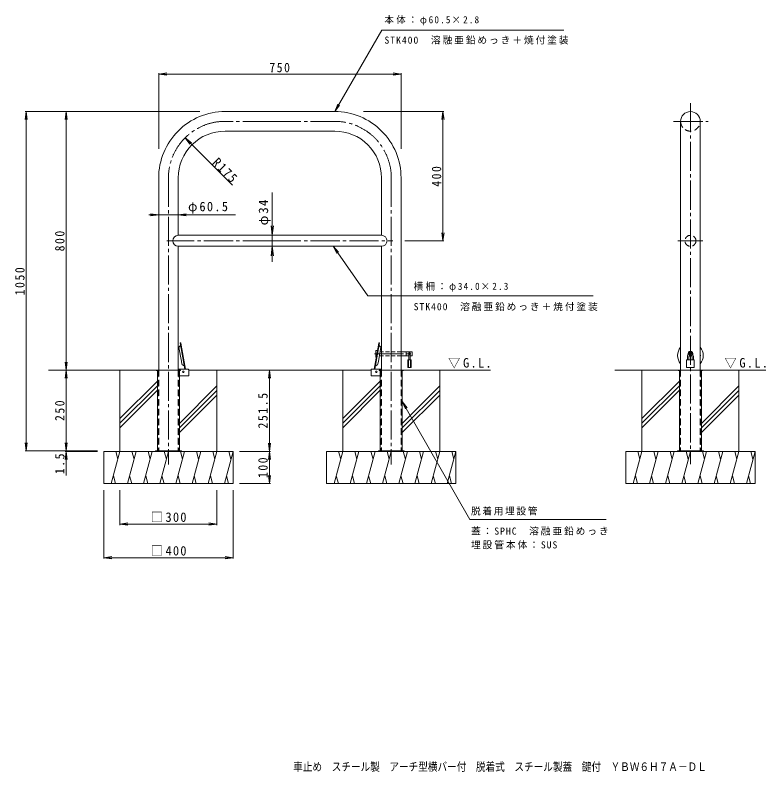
# Model space of a CAD drawing. Units: millimetres at full size, sheet at 1:10; some dimension numbers follow another scale. Extents: x -1780 to 1825, y -1370 to 972.
# Drawn here: x -1780 to 542, y -1370 to 972 of the extents above; entities that cross this region are included whole.
import ezdxf
from ezdxf.enums import TextEntityAlignment as Align

# ---------------------------------------------------------------- set-up
doc = ezdxf.new("R2010")
doc.units = ezdxf.units.MM
doc.header["$LTSCALE"] = 10
for name, pattern in [('CHAIN1', [8, 5, -1, 1, -1]), ('CHAIN2', [12, 9, -1, 1, -1]), ('DASHED1', [1.8, 1.2, -0.6]), ('DASHED2', [3, 2, -1])]:
    doc.linetypes.add(name, pattern=pattern)
for name, color, linetype, lineweight in [('C-0', 4, 'Continuous', 9), ('C-1', 7, 'Continuous', 9), ('C-2', 4, 'Continuous', 9), ('C-3', 3, 'DASHED2', 9), ('C-4', 7, 'Continuous', 9), ('C-5', 7, 'Continuous', 9), ('C-6', 7, 'Continuous', 9), ('C-A', 2, 'Continuous', 9), ('C-E', 6, 'Continuous', 5)]:
    doc.layers.add(name, color=color, linetype=linetype, lineweight=lineweight)
doc.layers.add('F-F_F-Fﾚｲﾔ', color=2, linetype='Continuous')
doc.styles.add('ＭＳ ゴシック', font='')
doc.styles.get('ＭＳ ゴシック').set_extended_font_data('MS Gothic')

msp = doc.modelspace()

# ---------------------------------------------------------------- linework, layer by layer
at = {"layer": 'C-0', "color": 7, "linetype": 'CHAIN2'}
for p, q in [((308.83, 699.74), (308.83, -417.54)), ((-986.38, 643.22), (-1131.13, 643.22)), ((-986.38, 643.22), (-791.63, 643.22)), ((256.94, 643.22), (363.97, 643.22)), ((-1306.13, 468.22), (-1306.13, -418.43)), ((-616.63, 468.22), (-616.63, -418.43)), ((-986.38, 273.47), (-1311.31, 273.47)), ((-986.38, 273.47), (-611.45, 273.47)), ((270.04, 273.47), (347.17, 273.47)), ((-668.49, -76.29), (-549.89, -76.29))]:
    msp.add_line(p, q, dxfattribs=at)
at = {"layer": 'C-0'}
for p, q in [((301.83, -75.45), (301.83, -77.36)), ((315.83, -75.45), (315.83, -77.36)), ((-1343.63, -126.53), (-1343.63, -128.03)), ((-1343.63, -126.53), (-1343.63, -128.03)), ((-1343.63, -126.53), (-1268.63, -126.53)), ((-1343.63, -128.03), (-1340.13, -128.03)), ((-1340.13, -128.03), (-1340.13, -376.53)), ((-1272.13, -128.03), (-1272.13, -376.53)), ((-1268.63, -128.03), (-1272.13, -128.03)), ((-1268.63, -126.53), (-1268.63, -128.03)), ((-654.13, -126.53), (-654.13, -128.03)), ((-654.13, -126.53), (-654.13, -128.03)), ((-654.13, -126.53), (-579.13, -126.53)), ((-654.13, -128.03), (-650.63, -128.03)), ((-650.63, -128.03), (-650.63, -376.53)), ((-582.63, -128.03), (-582.63, -376.53)), ((-579.13, -128.03), (-582.63, -128.03)), ((-579.13, -126.53), (-579.13, -128.03)), ((271.33, -126.53), (271.33, -128.03)), ((271.33, -126.53), (271.33, -128.03)), ((271.33, -126.53), (346.33, -126.53)), ((271.33, -128.03), (274.83, -128.03)), ((274.83, -128.03), (274.83, -376.53)), ((342.83, -128.03), (342.83, -376.53)), ((346.33, -128.03), (342.83, -128.03)), ((346.33, -126.53), (346.33, -128.03))]:
    msp.add_line(p, q, dxfattribs=at)
at = {"layer": 'C-0', "linetype": 'DASHED2'}
for p, q in [((-1338.63, -128.03), (-1338.63, -376.53)), ((-1273.63, -128.03), (-1273.63, -376.53)), ((-649.13, -128.03), (-649.13, -376.53)), ((-584.13, -128.03), (-584.13, -376.53)), ((276.33, -128.03), (276.33, -376.53)), ((341.33, -128.03), (341.33, -376.53))]:
    msp.add_line(p, q, dxfattribs=at)
at = {"layer": 'C-0', "color": 7, "linetype": 'CHAIN2'}
for centre, start, end in [((-1131.13, 468.22), 89.99976, 180), ((-791.63, 468.22), 0, 90.00024)]:
    msp.add_arc(centre, 175, start, end, dxfattribs=at)
at = {"layer": 'C-0'}
for centre, start, end in [((308.83, -75.45), 359.99939, 180.00061), ((308.83, -77.36), 179.99939, 187.6925), ((308.83, -77.36), 229.58139, 310.41597), ((308.83, -77.36), 352.30522, 0.00061)]:
    msp.add_arc(centre, 7, start, end, dxfattribs=at)
at = {"layer": 'C-0', "linetype": 'DASHED2'}
for centre, start, end in [((-1340.13, -128.03), 0, 90), ((-1272.13, -128.03), 90, 180), ((-650.63, -128.03), 0, 90), ((-582.63, -128.03), 90, 180), ((274.83, -128.03), 0, 90), ((342.83, -128.03), 90, 180)]:
    msp.add_arc(centre, 1.5, start, end, dxfattribs=at)
at = {"layer": 'C-1', "color": 3}
for p, q in [((278.58, -21.55), (278.58, -126.53)), ((339.08, -37.04), (339.08, -126.53)), ((-1244.88, -124.23), (-1275.88, -124.23)), ((-1243.38, -143.23), (-1243.38, -125.73)), ((-679.38, -143.23), (-679.38, -125.73)), ((-677.88, -124.23), (-646.88, -124.23)), ((-1244.88, -144.73), (-1272.13, -144.73)), ((-677.88, -144.73), (-650.63, -144.73))]:
    msp.add_line(p, q, dxfattribs=at)
at = {"layer": 'C-1'}
for p, q in [((-1346.13, -376.53), (-1346.13, -378.03)), ((-1266.13, -376.53), (-1346.13, -376.53)), ((-1318.63, -376.53), (-1318.63, -378.03)), ((-1293.63, -376.53), (-1293.63, -378.03)), ((-1266.13, -376.53), (-1266.13, -378.03)), ((-656.63, -376.53), (-656.63, -378.03)), ((-576.63, -376.53), (-656.63, -376.53)), ((-629.13, -376.53), (-629.13, -378.03)), ((-604.13, -376.53), (-604.13, -378.03)), ((-576.63, -376.53), (-576.63, -378.03)), ((268.83, -376.53), (268.83, -378.03)), ((348.83, -376.53), (268.83, -376.53)), ((296.33, -376.53), (296.33, -378.03)), ((321.33, -376.53), (321.33, -378.03)), ((348.83, -376.53), (348.83, -378.03))]:
    msp.add_line(p, q, dxfattribs=at)
at = {"layer": 'C-1', "color": 3}
for centre, start, end in [((-1244.88, -125.73), 0, 90), ((-677.88, -125.73), 90, 180), ((-1244.88, -143.23), 270, 0), ((-677.88, -143.23), 180, 270)]:
    msp.add_arc(centre, 1.5, start, end, dxfattribs=at)
at = {"layer": 'C-2', "color": 3}
for p, q in [((-986.38, 673.47), (-1131.13, 673.47)), ((-986.38, 673.47), (-791.63, 673.47)), ((278.58, 643.22), (278.58, -55.91)), ((339.08, 643.22), (339.08, -55.85)), ((-986.38, 612.97), (-1131.13, 612.97)), ((-986.38, 612.97), (-791.63, 612.97)), ((-1336.38, 468.22), (-1336.38, -126.53)), ((-1275.88, 468.22), (-1275.88, 290.47)), ((-646.88, 468.22), (-646.88, 290.47)), ((-586.38, 468.22), (-586.38, -126.53)), ((-986.38, 290.47), (-1275.88, 290.47)), ((-986.38, 290.47), (-646.88, 290.47)), ((-1275.88, -126.53), (-1275.88, 256.47)), ((-986.38, 256.47), (-1275.88, 256.47)), ((-986.38, 256.47), (-646.88, 256.47)), ((-646.88, 256.47), (-646.88, -126.53))]:
    msp.add_line(p, q, dxfattribs=at)
at = {"layer": 'C-2'}
for p, q in [((-1267.7, -42.19), (-1269.97, -42.59)), ((-1255.57, -124.23), (-1269.97, -42.59)), ((-1267.7, -42.19), (-1266.5, -49)), ((-667.19, -124.23), (-652.8, -42.59)), ((-655.06, -42.19), (-656.26, -49)), ((-655.06, -42.19), (-652.8, -42.59)), ((-1273.52, -56.99), (-1266.04, -99.4)), ((-1272.69, -54.35), (-1268.87, -50.53)), ((-1253.24, -124.23), (-1266.5, -49)), ((-669.53, -124.23), (-656.26, -49)), ((-649.24, -56.99), (-656.72, -99.4)), ((-650.08, -54.35), (-653.89, -50.53)), ((-1264.43, -108.56), (-1266.04, -99.4)), ((-1262.76, -110.75), (-1257.85, -113.04)), ((-660.01, -110.75), (-664.92, -113.04)), ((-658.34, -108.56), (-656.72, -99.4))]:
    msp.add_line(p, q, dxfattribs=at)
at = {"layer": 'C-2', "color": 3, "linetype": 'DASHED2'}
msp.add_circle((308.83, 273.47), 17, dxfattribs=at)
at = {"layer": 'C-2', "color": 3}
for centre, radius, start, end in [((-1131.13, 468.22), 205.25, 89.99977, 180), ((-791.63, 468.22), 205.25, 0, 90.00023), ((308.83, 643.22), 30.25, 0, 180), ((-1131.13, 468.22), 144.75, 89.9998, 180), ((-791.63, 468.22), 144.75, 0, 90.0002), ((-1275.88, 273.47), 17, 90, 270), ((-646.88, 273.47), 17, 270, 90)]:
    msp.add_arc(centre, radius, start, end, dxfattribs=at)
at = {"layer": 'C-2', "color": 3, "linetype": 'DASHED2'}
msp.add_arc((308.83, 643.22), 30.25, 180.00047, 0.00047, dxfattribs=at)
at = {"layer": 'C-2'}
for centre, radius, start, end in [((-1270.57, -56.47), 3, 135.00081, 190.00044), ((-1269.36, -50.03), 0.7, 315.00111, 10.00201), ((-653.4, -50.03), 0.7, 169.99799, 224.99889), ((-652.2, -56.47), 3, 349.99956, 44.99919), ((-1261.47, -108.04), 3, 190.00035, 244.99828), ((-1258.14, -113.68), 0.7, 9.99756, 64.99773), ((-664.62, -113.68), 0.7, 115.00227, 170.00244), ((-661.29, -108.04), 3, 295.00172, 349.99965)]:
    msp.add_arc(centre, radius, start, end, dxfattribs=at)
for major_axis, start_param, end_param in [((39.75, 0), 2.435662, 3.8475233), ((39.75, 0), 5.5772489, 6.9870586), ((30.75, 0), 2.9610315, 3.3221538), ((30.75, 0), 6.1025973, 6.4637734)]:
    msp.add_ellipse((308.83, -81.38), major_axis=major_axis, ratio=0.9945, start_param=start_param, end_param=end_param, dxfattribs=at)
at = {"layer": 'C-3'}
for p, q in [((-1336.38, -126.53), (-1336.38, -376.53)), ((-1275.88, -126.53), (-1275.88, -376.53)), ((-646.88, -126.53), (-646.88, -376.53)), ((-586.38, -126.53), (-586.38, -376.53)), ((278.58, -126.53), (278.58, -376.53)), ((339.08, -126.53), (339.08, -376.53))]:
    msp.add_line(p, q, dxfattribs=at)
at = {"layer": 'C-4'}
for p, q in [((-1336.38, 789.73), (-1311.59, 792.99)), ((-1336.38, 792.73), (-1336.38, 558.14)), ((-1336.38, 789.73), (-1311.59, 786.46)), ((-1336.38, 789.73), (-586.38, 789.73)), ((-586.38, 789.73), (-611.17, 792.99)), ((-586.38, 789.73), (-611.17, 786.46)), ((-586.38, 792.73), (-586.38, 558.14)), ((-1746, 673.47), (-1749.26, 648.69)), ((-1749, 673.47), (-1209.43, 673.47)), ((-1746, 673.47), (-1742.74, 648.69)), ((-1746, 673.47), (-1746, -376.53)), ((-1622.36, 673.47), (-1625.62, 648.69)), ((-1622.36, 673.47), (-1619.1, 648.69)), ((-1622.36, 673.47), (-1622.36, -126.53)), ((-453.83, 673.47), (-702.57, 673.47)), ((-456.83, 673.47), (-460.09, 648.69)), ((-456.83, 673.47), (-453.56, 648.69)), ((-456.83, 273.47), (-456.83, 673.47)), ((-1254.84, 592.01), (-1239.62, 572.17)), ((-984.79, 423.05), (-984.79, 208.42)), ((-1098.78, 354.11), (-1366.84, 354.11)), ((-1336.38, 354.11), (-1361.17, 357.37)), ((-1336.38, 354.11), (-1361.17, 350.85)), ((-1336.38, 354.11), (-1336.38, 352.31)), ((-1275.88, 354.11), (-1251.1, 357.37)), ((-1275.88, 354.11), (-1275.88, 352.31)), ((-1275.88, 354.11), (-1251.1, 350.85)), ((-984.79, 290.47), (-988.7, 320.22)), ((-984.79, 290.47), (-980.87, 320.22)), ((-984.79, 290.47), (-981.79, 290.47)), ((-456.83, 273.47), (-460.09, 298.26)), ((-456.83, 273.47), (-453.56, 298.26)), ((-453.83, 273.47), (-575.02, 273.47)), ((-984.79, 256.47), (-988.7, 226.73)), ((-984.79, 256.47), (-981.79, 256.47)), ((-984.79, 256.47), (-980.87, 226.73)), ((-1622.36, -126.53), (-1625.62, -101.74)), ((-1622.36, -126.53), (-1619.1, -101.74)), ((-1622.36, -126.53), (-1625.62, -151.31)), ((-1622.36, -126.53), (-1622.36, -378.03)), ((-1622.36, -126.53), (-1619.1, -151.31)), ((-993.73, -126.53), (-997, -151.32)), ((-993.73, -378.03), (-993.73, -126.53)), ((-993.73, -126.53), (-990.47, -151.32)), ((-1746, -376.53), (-1749.26, -351.74)), ((-1746, -376.53), (-1742.74, -351.74)), ((-1622.36, -376.53), (-1625.62, -351.74)), ((-1622.36, -376.53), (-1625.62, -351.74)), ((-1622.36, -376.53), (-1619.1, -351.74)), ((-1622.36, -376.53), (-1619.1, -351.74)), ((-993.73, -378.03), (-997, -353.24)), ((-993.73, -378.03), (-990.47, -353.24)), ((-1749, -376.53), (-1526.13, -376.53)), ((-1622.36, -378.03), (-1625.62, -402.81)), ((-1625.36, -378.03), (-1526.13, -378.03)), ((-1622.36, -378.03), (-1619.1, -402.81)), ((-1622.36, -378.03), (-1622.36, -452.98)), ((-990.73, -378.03), (-1086.13, -378.03)), ((-993.73, -378.03), (-997, -402.81)), ((-993.73, -478.03), (-993.73, -378.03)), ((-993.73, -378.03), (-990.47, -402.81)), ((-993.73, -478.03), (-997, -453.24)), ((-993.73, -478.03), (-990.47, -453.24)), ((-990.73, -478.03), (-1086.13, -478.03)), ((-1506.13, -710.13), (-1506.13, -498.03)), ((-1456.13, -606.02), (-1456.13, -498.03)), ((-1156.13, -606.02), (-1156.13, -498.03)), ((-1106.13, -710.13), (-1106.13, -498.03)), ((-1456.13, -603.02), (-1431.34, -599.76)), ((-1456.13, -603.02), (-1156.13, -603.02)), ((-1456.13, -603.02), (-1431.34, -606.28)), ((-1156.13, -603.02), (-1180.92, -599.76)), ((-1156.13, -603.02), (-1180.92, -606.28)), ((-1506.13, -707.13), (-1481.34, -703.87)), ((-1506.13, -707.13), (-1106.13, -707.13)), ((-1506.13, -707.13), (-1481.34, -710.39)), ((-1106.13, -707.13), (-1130.92, -703.87)), ((-1106.13, -707.13), (-1130.92, -710.39))]:
    msp.add_line(p, q, dxfattribs=at)
msp.add_lwpolyline([(-1108.39, 445.46), (-1254.84, 592.01), (-1235, 576.79)], dxfattribs=at)
at = {"layer": 'C-5'}
for p, q in [((-791.63, 673.47), (-646.19, 925.39)), ((-646.19, 925.39), (-82.82, 925.4)), ((-791.63, 673.47), (-782.07, 696.57)), ((-791.63, 673.47), (-776.41, 693.31)), ((-796.72, 256.47), (-779.87, 238)), ((-796.72, 256.47), (-785.23, 234.27)), ((-796.72, 256.47), (-689.64, 102.74)), ((7.58, 102.74), (-689.64, 102.74)), ((306.33, -81.06), (306.33, -71.52)), ((311.33, -81.06), (311.33, -71.52)), ((-582.63, -223.67), (-373.52, -588.46)), ((-582.63, -223.67), (-567.41, -243.5)), ((-582.63, -223.67), (-573.06, -246.77)), ((48.49, -588.46), (-373.52, -588.46))]:
    msp.add_line(p, q, dxfattribs=at)
for centre, radius, start, end in [((308.83, -76.29), 6, 349.8367, 190.1633), ((308.83, -76.29), 6, 234.7027, 305.2973), ((307.33, -71.52), 1, 107.45982, 180), ((307.33, -81.06), 1, 180, 252.54018), ((310.33, -71.52), 1, 0, 72.54018), ((310.33, -81.06), 1, 287.45982, 0)]:
    msp.add_arc(centre, radius, start, end, dxfattribs=at)
at = {"layer": 'C-6'}
for p, q in [((-664.37, -85.29), (-664.37, -67.29)), ((-663.37, -66.29), (-659.31, -66.29)), ((-662.84, -86.29), (-663.37, -86.29)), ((-646.88, -82.29), (-653.7, -82.29)), ((-646.88, -70.29), (-651.59, -70.29)), ((-553.37, -70.29), (-586.38, -70.29)), ((-562.62, -82.29), (-586.38, -82.29)), ((-570.37, -70.29), (-570.37, -82.29)), ((-553.37, -82.29), (-558.12, -82.29)), ((-552.37, -71.29), (-552.37, -81.29))]:
    msp.add_line(p, q, dxfattribs=at)
at = {"layer": 'C-6', "linetype": 'DASHED1'}
for p, q in [((-586.38, -70.29), (-646.88, -70.29)), ((-586.38, -82.29), (-646.88, -82.29))]:
    msp.add_line(p, q, dxfattribs=at)
at = {"layer": 'C-6', "linetype": 'CHAIN1'}
msp.add_line((-560.37, -71.78), (-560.37, -80.84), dxfattribs=at)
at = {"layer": 'C-6', "color": 2}
for p, q in [((299.33, -84.79), (299.33, -95.29)), ((303.83, -84.79), (303.83, -95.29)), ((313.83, -84.79), (313.83, -95.29)), ((318.33, -84.79), (318.33, -95.29)), ((296.83, -95.29), (320.83, -95.29)), ((320.83, -95.29), (320.83, -118.79))]:
    msp.add_line(p, q, dxfattribs=at)
at = {"layer": 'C-6', "color": 6, "lineweight": 5}
for p, q in [((-1343.63, -126.53), (-1677.37, -126.53)), ((-1243.38, -126.53), (-679.38, -126.53)), ((-586.38, -126.53), (-309.97, -126.53))]:
    msp.add_line(p, q, dxfattribs=at)
at = {"layer": 'C-6', "color": 2}
msp.add_lwpolyline([(296.83, -95.29), (296.83, -118.79), (320.83, -118.79)], dxfattribs=at)
at = {"layer": 'C-6'}
for centre, radius, start, end in [((-663.37, -67.29), 1, 90, 180), ((-663.37, -85.29), 1, 180, 270), ((-560.37, -76.29), 3.5, 310.00473, 229.99223), ((-553.37, -71.29), 1, 0, 90), ((-553.37, -81.29), 1, 270, 0)]:
    msp.add_arc(centre, radius, start, end, dxfattribs=at)
at = {"layer": 'C-6', "color": 2}
for radius, start, end in [(9.5, 105.25735, 180), (5, 119.99915, 180), (9.5, 0, 74.74271), (5, 0, 60.00085)]:
    msp.add_arc((308.83, -84.79), radius, start, end, dxfattribs=at)
at = {"layer": 'C-A'}
for p, q in [((-562.62, -77.54), (-562.62, -95.29)), ((-558.12, -77.54), (-558.12, -95.29)), ((-565.37, -95.29), (-555.37, -95.29)), ((-563.12, -95.29), (-563.12, -118.79)), ((-557.62, -95.29), (-557.62, -118.79)), ((-555.37, -95.29), (-555.37, -118.79))]:
    msp.add_line(p, q, dxfattribs=at)
msp.add_lwpolyline([(-565.37, -95.29), (-565.37, -118.79), (-555.37, -118.79)], dxfattribs=at)
msp.add_arc((-560.37, -77.54), 2.25, 0, 180, dxfattribs=at)
at = {"layer": 'C-E'}
for p, q in [((-1540.35, -126.53), (-1343.63, -126.53)), ((-1456.13, -378.03), (-1456.13, -126.53)), ((-1243.38, -126.53), (-1072.73, -126.53)), ((-1156.13, -378.03), (-1156.13, -126.53)), ((-850.85, -126.53), (-679.38, -126.53)), ((-766.63, -378.03), (-766.63, -126.53)), ((-579.13, -126.53), (-383.23, -126.53)), ((-466.63, -378.03), (-466.63, -126.53)), ((74.61, -126.53), (271.33, -126.53)), ((158.83, -378.03), (158.83, -126.53)), ((346.33, -126.53), (542.23, -126.53)), ((458.83, -378.03), (458.83, -126.53)), ((-1340.13, -160.72), (-1456.13, -276.72)), ((-650.63, -160.72), (-766.63, -276.72)), ((274.83, -160.72), (158.83, -276.72)), ((-1340.13, -174.86), (-1456.13, -290.86)), ((-1156.13, -175.6), (-1272.13, -291.6)), ((-650.63, -174.86), (-766.63, -290.86)), ((-466.63, -175.6), (-582.63, -291.6)), ((274.83, -174.86), (158.83, -290.86)), ((458.83, -175.6), (342.83, -291.6)), ((-1340.13, -189), (-1456.13, -305)), ((-1156.13, -189.74), (-1272.13, -305.74)), ((-1156.13, -203.89), (-1272.13, -319.89)), ((-650.63, -189), (-766.63, -305)), ((-466.63, -189.74), (-582.63, -305.74)), ((-466.63, -203.88), (-582.63, -319.88)), ((274.83, -189), (158.83, -305)), ((458.83, -189.74), (342.83, -305.74)), ((458.83, -203.88), (342.83, -319.88)), ((-1506.13, -378.03), (-1106.13, -378.03)), ((-1506.13, -478.03), (-1506.13, -378.03)), ((-1456.13, -378.03), (-1482.93, -478.03)), ((-1469.18, -378.03), (-1462.66, -402.38)), ((-1406.13, -378.03), (-1432.93, -478.03)), ((-1419.18, -378.03), (-1412.66, -402.38)), ((-1356.13, -378.03), (-1382.93, -478.03)), ((-1369.18, -378.03), (-1362.66, -402.38)), ((-1306.13, -378.03), (-1332.93, -478.03)), ((-1319.18, -378.03), (-1312.66, -402.38)), ((-1256.13, -378.03), (-1282.93, -478.03)), ((-1269.18, -378.03), (-1262.66, -402.38)), ((-1206.13, -378.03), (-1232.93, -478.03)), ((-1219.18, -378.03), (-1212.66, -402.38)), ((-1156.13, -378.03), (-1182.93, -478.03)), ((-1169.18, -378.03), (-1162.66, -402.38)), ((-1106.13, -378.03), (-1132.93, -478.03)), ((-1119.18, -378.03), (-1112.66, -402.38)), ((-1106.13, -478.03), (-1106.13, -378.03)), ((-816.63, -378.03), (-416.63, -378.03)), ((-816.63, -478.03), (-816.63, -378.03)), ((-766.63, -378.03), (-793.43, -478.03)), ((-779.68, -378.03), (-773.16, -402.38)), ((-716.63, -378.03), (-743.43, -478.03)), ((-729.68, -378.03), (-723.16, -402.38)), ((-666.63, -378.03), (-693.43, -478.03)), ((-679.68, -378.03), (-673.16, -402.38)), ((-616.63, -378.03), (-643.43, -478.03)), ((-629.68, -378.03), (-623.16, -402.38)), ((-566.63, -378.03), (-593.43, -478.03)), ((-579.68, -378.03), (-573.16, -402.38)), ((-516.63, -378.03), (-543.43, -478.03)), ((-529.68, -378.03), (-523.16, -402.38)), ((-466.63, -378.03), (-493.43, -478.03)), ((-479.68, -378.03), (-473.16, -402.38)), ((-416.63, -378.03), (-443.43, -478.03)), ((-429.68, -378.03), (-423.16, -402.38)), ((-416.63, -478.03), (-416.63, -378.03)), ((108.83, -378.03), (508.83, -378.03)), ((108.83, -478.03), (108.83, -378.03)), ((158.83, -378.03), (132.03, -478.03)), ((145.78, -378.03), (152.3, -402.38)), ((208.83, -378.03), (182.03, -478.03)), ((195.78, -378.03), (202.3, -402.38)), ((258.83, -378.03), (232.03, -478.03)), ((245.78, -378.03), (252.3, -402.38)), ((308.83, -378.03), (282.03, -478.03)), ((295.78, -378.03), (302.3, -402.38)), ((358.83, -378.03), (332.03, -478.03)), ((345.78, -378.03), (352.3, -402.38)), ((408.83, -378.03), (382.03, -478.03)), ((395.78, -378.03), (402.3, -402.38)), ((458.83, -378.03), (432.03, -478.03)), ((445.78, -378.03), (452.3, -402.38)), ((508.83, -378.03), (482.03, -478.03)), ((495.78, -378.03), (502.3, -402.38)), ((508.83, -478.03), (508.83, -378.03)), ((-1469.88, -478.03), (-1476.4, -453.68)), ((-1419.88, -478.03), (-1426.4, -453.68)), ((-1369.88, -478.03), (-1376.4, -453.68)), ((-1319.88, -478.03), (-1326.4, -453.68)), ((-1269.88, -478.03), (-1276.4, -453.68)), ((-1219.88, -478.03), (-1226.4, -453.68)), ((-1169.88, -478.03), (-1176.4, -453.68)), ((-1119.88, -478.03), (-1126.4, -453.68)), ((-780.38, -478.03), (-786.9, -453.68)), ((-730.38, -478.03), (-736.9, -453.68)), ((-680.38, -478.03), (-686.9, -453.68)), ((-630.38, -478.03), (-636.9, -453.68)), ((-580.38, -478.03), (-586.9, -453.68)), ((-530.38, -478.03), (-536.9, -453.68)), ((-480.38, -478.03), (-486.9, -453.68)), ((-430.38, -478.03), (-436.9, -453.68)), ((145.08, -478.03), (138.56, -453.68)), ((195.08, -478.03), (188.56, -453.68)), ((245.08, -478.03), (238.56, -453.68)), ((295.08, -478.03), (288.56, -453.68)), ((345.08, -478.03), (338.56, -453.68)), ((395.08, -478.03), (388.56, -453.68)), ((445.08, -478.03), (438.56, -453.68)), ((495.08, -478.03), (488.56, -453.68)), ((-1506.13, -478.03), (-1106.13, -478.03)), ((-816.63, -478.03), (-416.63, -478.03)), ((108.83, -478.03), (508.83, -478.03))]:
    msp.add_line(p, q, dxfattribs=at)
at = {"layer": 'C-E', "color": 4, "lineweight": 9}
for centre in [(-1259.78, -132.03), (-662.98, -132.03)]:
    msp.add_circle(centre, 2.5, dxfattribs=at)

# ---------------------------------------------------------------- texts
at = {"layer": 'C-4', "color": 2, "char_height": 29.33, "attachment_point": 7, "style": 'ＭＳ ゴシック'}
for s, insert in [('\\T1.27;\\W0.9;750', (-993.88, 794.73)), ('\\T1.22;\\W0.95;φ60.5', (-1245.42, 357.11)), ('\\T1.21;\\W0.95;□300', (-1361.13, -597.02)), ('\\T1.21;\\W0.95;□400', (-1361.13, -701.13))]:
    msp.add_mtext(s, dxfattribs=dict(at, insert=insert))
for s, insert, rotation in [('\\T1.28;\\W0.9;R175', (-1173.07, 512.25), 315), ('\\T1.27;\\W0.9;400', (-461.83, 440.97), 90), ('\\T1.19;φ34', (-989.79, 321.26), 90), ('\\T1.27;\\W0.9;800', (-1627.36, 240.97), 90), ('\\T1.28;\\W0.9;1050', (-1751, 104.72), 90), ('\\T1.28;\\W0.9;251.5', (-998.73, -307.28), 90), ('\\T1.27;\\W0.9;250', (-1627.36, -284.03), 90), ('\\T1.27;\\W0.9;1.5', (-1627.36, -448.45), 90), ('\\T1.27;\\W0.9;100', (-998.73, -460.53), 90)]:
    msp.add_mtext(s, dxfattribs=dict(at, insert=insert, rotation=rotation))
at = {"layer": 'C-5', "char_height": 21.99, "attachment_point": 7, "style": 'ＭＳ ゴシック'}
for s, insert in [('\\T1.25;\\W0.95;本体：φ60.5×2.8', (-637.82, 940.79)), ('\\T1.2;STK400\u3000溶融亜鉛めっき＋焼付塗装', (-637.82, 881.05)), ('\\T1.25;\\W0.95;横柵：φ34.0×2.3', (-547.42, 115.88)), ('\\T1.2;STK400\u3000溶融亜鉛めっき＋焼付塗装', (-547.42, 56.14)), ('\\T1.17;脱着用埋設管', (-369.95, -576.6)), ('\\T1.2;蓋：SPHC\u3000溶融亜鉛めっき', (-369.95, -638.38)), ('\\T1.2;埋設管本体：SUS', (-369.95, -680.93))]:
    msp.add_mtext(s, dxfattribs=dict(at, insert=insert))
at = {"layer": 'C-5', "color": 2, "char_height": 29.33, "attachment_point": 7, "style": 'ＭＳ ゴシック'}
for insert in [(-441.1, -121.3), (413.91, -121.3)]:
    msp.add_mtext('\\T1.22;\\W0.95;▽G.L.', dxfattribs=dict(at, insert=insert))
at = {"layer": 'F-F_F-Fﾚｲﾔ', "style": 'ＭＳ ゴシック', "width": 0.85}
msp.add_text('車止め\u3000スチール製\u3000アーチ型横バー付\u3000脱着式\u3000スチール製蓋\u3000鍵付\u3000ＹＢＷ６Ｈ７Ａ－ＤＬ', height=25.66, dxfattribs=at).set_placement((-920, -1374.79), align=Align.BOTTOM_LEFT)

doc.saveas('drawing.dxf')
